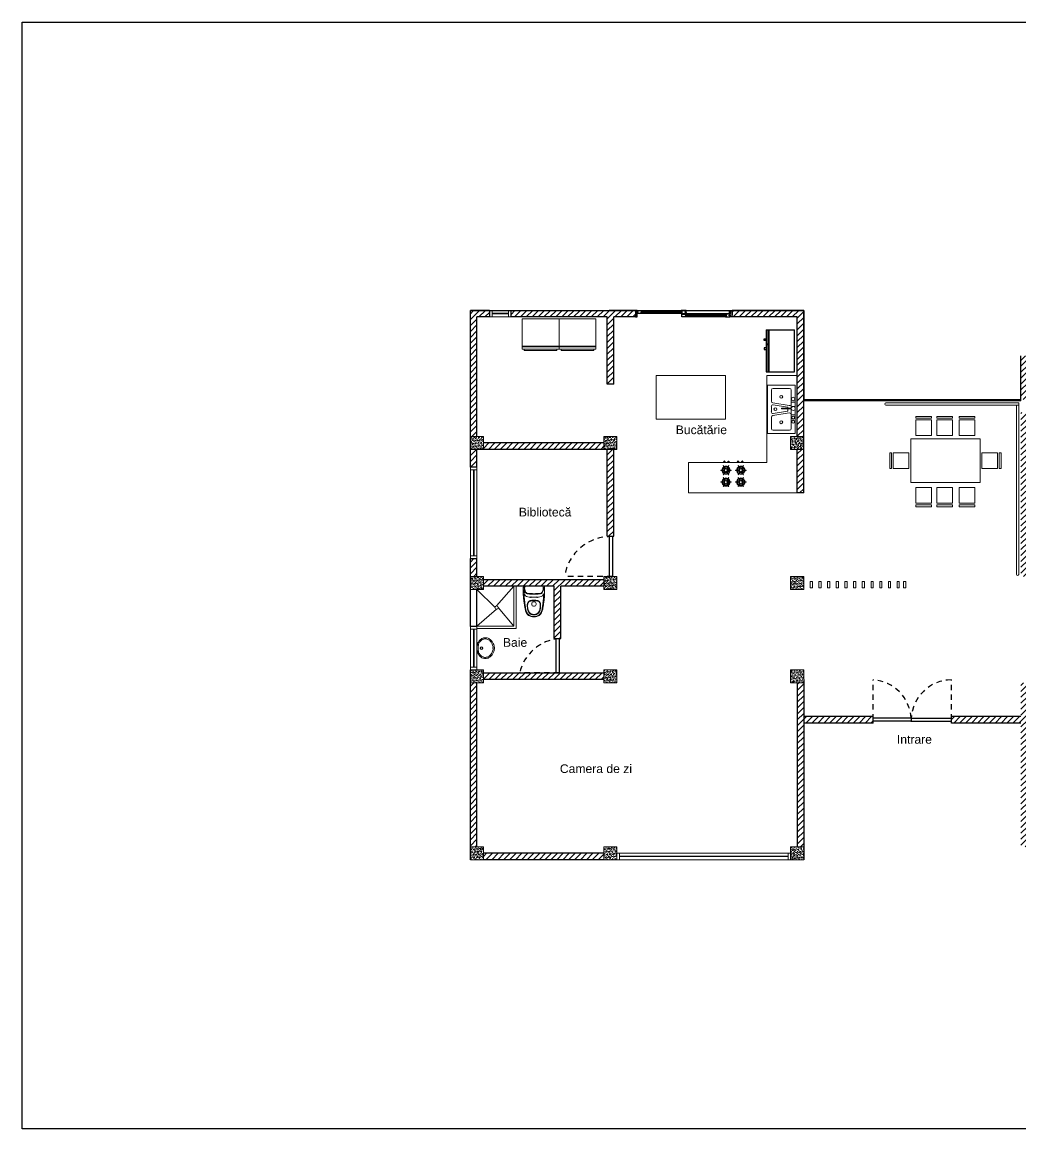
# Model space of a CAD drawing. Header units: metres. Extents: x 12.9 to 55.3, y 2.1 to 27.6.
# Drawn here: x 12.88 to 35.87, y 2.11 to 27.6 of the extents above; entities that cross this region are included whole.
import ezdxf

# ---------------------------------------------------------------- set-up
doc = ezdxf.new("R2010")
doc.units = ezdxf.units.M
doc.header["$MEASUREMENT"] = 0
doc.linetypes.add('HIDDEN2', pattern=[0.1875, 0.125, -0.0625])
for name, color, linetype, lineweight in [('A-PUERTAS-VENT', 184, 'Continuous', 13), ('ACCESORI', 252, 'Continuous', 9), ('baranda', 250, 'Continuous', 9), ('columna', 12, 'Continuous', 20), ('escalera', 251, 'Continuous', 9), ('MESON', 251, 'Continuous', 13), ('MUEBLE', 252, 'Continuous', 15), ('muebles', 252, 'Continuous', 5), ('muro', 250, 'Continuous', 30), ('PUERTAS Y VENTANAS', 16, 'Continuous', 13), ('ROTURA', 9, 'Continuous', 15), ('SANITARIOS', 160, 'Continuous', 13)]:
    doc.layers.add(name, color=color, linetype=linetype, lineweight=lineweight)
doc.styles.get("Standard").update_dxf_attribs({"font": 'arial.ttf'})

# ---------------------------------------------------------------- blocks, each defined once
blk = doc.blocks.new('columna')
at = {"layer": 'columna', "true_color": 0x939598}
h = blk.add_hatch(dxfattribs=at)
h.set_pattern_fill('AR-SAND', color=252, scale=0.001)
h.set_pattern_definition([(37.5, (-1113459.330694, -691172.429485), (-0.001600031296, 0.0489413237329), [0, -0.038608, 0, -0.04318, 0, -0.041275]), (7.5, (-1113459.330694, -691172.429485), (0.0449523283138, 0.0716825100568), [0, -0.020828, 0, -0.034798, 0, -0.013335]), (327.5, (-1113459.361936, -691172.429485), (0.0790992370241, 0.0001437184679), [0, -0.0127, 0, -0.04572, 0, -0.05969]), (317.5, (-1113459.361936, -691172.429485), (0.0763556452472, 0.0222929323257), [0, -0.00635, 0, -0.029972, 0, -0.03429])])
h.paths.add_polyline_path([(0, 0), (0, 0.3), (-0.3, 0.3), (-0.3, 0)])
at = {"layer": 'columna'}
blk.add_lwpolyline([(-0.3, 0.3), (0, 0.3), (0, 0), (-0.3, 0), (-0.3, 0.3)], dxfattribs=at)
blk = doc.blocks.new('*U11')
at = {"layer": 'PUERTAS Y VENTANAS', "color": 174}
for p, q in [((1.157, 0.15), (0.657, 0.15)), ((0.657, 0.15), (0.657, 0)), ((0.657, 0), (1.157, 0)), ((0.717, 0.15), (0.717, 0)), ((0.717, 0.075), (1.097, 0.075)), ((0.717, 0.065), (1.097, 0.065)), ((1.097, 0), (1.097, 0.15)), ((1.157, 0), (1.157, 0.15))]:
    blk.add_line(p, q, dxfattribs=at)
blk = doc.blocks.new('*U15')
at = {"layer": 'PUERTAS Y VENTANAS', "color": 174}
for p, q in [((4.657, 0.15), (0.657, 0.15)), ((0.657, 0.15), (0.657, 0)), ((0.657, 0), (4.657, 0)), ((0.717, 0.15), (0.717, 0)), ((0.717, 0.075), (4.597, 0.075)), ((0.717, 0.065), (4.597, 0.065)), ((4.597, 0), (4.597, 0.15)), ((4.657, 0), (4.657, 0.15))]:
    blk.add_line(p, q, dxfattribs=at)
blk = doc.blocks.new('*U8')
at = {"layer": 'PUERTAS Y VENTANAS', "color": 174}
for p, q in [((3.757, 0.15), (1.657, 0.15)), ((1.657, 0.15), (1.657, 0)), ((1.657, 0), (3.757, 0)), ((1.717, 0.15), (1.717, 0)), ((1.717, 0.075), (3.697, 0.075)), ((1.717, 0.065), (3.697, 0.065)), ((3.697, 0), (3.697, 0.15)), ((3.757, 0), (3.757, 0.15))]:
    blk.add_line(p, q, dxfattribs=at)
blk = doc.blocks.new('*U7')
at = {"layer": 'PUERTAS Y VENTANAS', "color": 174}
for p, q in [((2.657, 0.15), (1.657, 0.15)), ((1.657, 0.15), (1.657, 0)), ((1.657, 0), (2.657, 0)), ((1.717, 0.15), (1.717, 0)), ((1.717, 0.075), (2.597, 0.075)), ((1.717, 0.065), (2.597, 0.065)), ((2.597, 0), (2.597, 0.15)), ((2.657, 0), (2.657, 0.15))]:
    blk.add_line(p, q, dxfattribs=at)
blk = doc.blocks.new('Fenton Casing')
blk.add_lwpolyline([(1, 0), (33, 0), (34, 1), (34, 18), (30, 18), (30, 37), (34, 37), (34, 90), (24, 90), (24, 96), (34, 96), (34, 118), (33, 120), (1, 120), (0, 118), (0, 96), (10, 96), (10, 90), (0, 90), (0, 37), (4, 37), (4, 18), (0, 18), (0, 1)], close=True)
blk = doc.blocks.new('Fenton Door Jamb03')
blk.add_lwpolyline([(84, 1), (86, 9), (86, 10), (86, 11), (68, 11), (68, 52), (67, 54), (1, 54), (0, 52), (0, 47), (6, 47), (6, 44), (0, 44), (0, 30), (10, 30), (10, 24), (0, 24), (0, 10), (6, 10), (6, 7), (0, 7), (0, 1), (1, 0), (82, 0)], close=True)
blk = doc.blocks.new('Fenton Bead')
at = {"color": 7}
blk.add_lwpolyline([(2, 12, -0.341999), (0, 11), (0, 11), (0, 1), (1, 0), (18, 0), (18, 0), (15, 13, 0.339454), (13, 14), (4, 14, 0.341999)], format="xyb", close=True, dxfattribs=at)
blk = doc.blocks.new('Fenton Door Jamb02')
blk.add_lwpolyline([(0, 1), (1, 0), (82, 0), (84, 1), (86, 9), (86, 10), (86, 11), (68, 11), (68, 52), (67, 54), (1, 54), (0, 52), (0, 1)], close=True)
blk = doc.blocks.new('Fenton Door Jamb01')
blk.add_lwpolyline([(3, 21), (3, 19), (0, 19), (0, 10), (6, 10), (6, 7), (0, 7), (0, 1), (1, 0), (82, 0), (84, 1), (86, 9), (86, 10), (86, 11), (68, 11), (68, 52), (67, 54), (1, 54), (0, 52), (0, 47), (6, 47), (6, 44), (0, 44), (0, 35), (3, 35), (3, 33), (12, 33), (12, 21)], close=True)
blk = doc.blocks.new('Fenton Seal')
for p, q in [((0, 6), (-3, 6)), ((-3, 6), (-3, 0)), ((-3, 0), (0, 0)), ((8, 29), (0, 29)), ((0, 29), (0, 6)), ((0, 0), (0, -32)), ((15, -32), (11, 26)), ((0, -32), (15, -32))]:
    blk.add_line(p, q)
blk.add_arc((8, 26), 3, 4.2891, 90.0015)
blk = doc.blocks.new('puerta corrediza')
at = {"color": 161}
for p, q in [((0.067, -0.876), (0.067, -0.125)), ((0.084, -0.111), (0.109, -0.116)), ((0.109, -0.111), (0.084, -0.116)), ((0.086, -0.116), (0.107, -0.122)), ((0.107, -0.116), (0.086, -0.122)), ((0.123, -0.125), (0.123, -0.875)), ((-0.001, -1.725), (-0.001, -0.973)), ((0.016, -0.96), (0.041, -0.965)), ((0.041, -0.96), (0.016, -0.965)), ((0.018, -0.965), (0.039, -0.971)), ((0.039, -0.965), (0.018, -0.971)), ((0.055, -0.974), (0.055, -1.724)), ((0.06, -1.799), (0.06, -0.975))]:
    blk.add_line(p, q, dxfattribs=at)
at = {"color": 9}
for p, q in [((0.084, -0.89), (0.109, -0.885)), ((0.109, -0.89), (0.084, -0.885)), ((0.086, -0.885), (0.107, -0.878)), ((0.107, -0.885), (0.086, -0.878)), ((0.016, -1.738), (0.041, -1.733)), ((0.041, -1.738), (0.016, -1.733)), ((0.018, -1.733), (0.039, -1.727)), ((0.039, -1.733), (0.018, -1.727))]:
    blk.add_line(p, q, dxfattribs=at)
for points in [[(0.082, -0.129), (0.082, -0.117), (0.081, -0.117), (0.081, -0.129)], [(0.112, -0.129), (0.112, -0.117), (0.111, -0.117), (0.111, -0.129)], [(0.014, -0.978), (0.014, -0.965), (0.013, -0.965), (0.013, -0.978)], [(0.082, -0.872), (0.082, -0.884), (0.081, -0.884), (0.081, -0.872)], [(0.084, -0.89), (0.084, -0.885), (0.109, -0.885), (0.109, -0.89)], [(0.086, -0.885), (0.086, -0.878), (0.107, -0.878), (0.107, -0.885)], [(0.112, -0.872), (0.112, -0.884), (0.111, -0.884), (0.111, -0.872)], [(0.014, -1.72), (0.014, -1.733), (0.013, -1.733), (0.013, -1.72)], [(0.016, -1.738), (0.016, -1.733), (0.041, -1.733), (0.041, -1.738)], [(0.018, -1.727), (0.018, -1.722), (0.039, -1.722), (0.039, -1.727)], [(0.018, -1.733), (0.018, -1.727), (0.039, -1.727), (0.039, -1.733)], [(0.044, -1.72), (0.044, -1.733), (0.043, -1.733), (0.043, -1.72)]]:
    blk.add_lwpolyline(points, close=True)
at = {"color": 161}
for points in [[(0.086, -0.116), (0.086, -0.885), (0.082, -0.885), (0.082, -0.116)], [(0.084, -0.111), (0.084, -0.116), (0.109, -0.116), (0.109, -0.111)], [(0.086, -0.116), (0.086, -0.122), (0.107, -0.122), (0.107, -0.116)], [(0.086, -0.122), (0.086, -0.127), (0.107, -0.127), (0.107, -0.122)], [(0.107, -0.116), (0.107, -0.885), (0.111, -0.885), (0.111, -0.116)], [(0.018, -0.965), (0.018, -1.733), (0.014, -1.733), (0.014, -0.965)], [(0.016, -0.96), (0.016, -0.965), (0.041, -0.965), (0.041, -0.96)], [(0.018, -0.965), (0.018, -0.971), (0.039, -0.971), (0.039, -0.965)], [(0.018, -0.971), (0.018, -0.976), (0.039, -0.976), (0.039, -0.971)], [(0.039, -0.965), (0.039, -1.733), (0.043, -1.733), (0.043, -0.965)], [(0.044, -0.978), (0.044, -0.965), (0.043, -0.965), (0.043, -0.978)], [(0.086, -0.878), (0.086, -0.873), (0.107, -0.873), (0.107, -0.878)]]:
    blk.add_lwpolyline(points, close=True, dxfattribs=at)
at = {"color": 253, "yscale": 0.001027380845810209, "zscale": 0.001027380845810209}
for name, p, xscale, rotation in [('Fenton Casing', (0, 0), 0.001027380845810209, 270), ('Fenton Bead', (0.081, -0.111), -0.001027380845810209, 90), ('Fenton Door Jamb03', (0.123, -0.041), -0.001027380845810209, 90), ('Fenton Bead', (0.013, -0.96), -0.001027380845810209, 90), ('Fenton Door Jamb02', (0.055, -0.89), -0.001027380845810209, 90), ('Fenton Seal', (0.092, -0.96), 0.001027380845810209, 270), ('Fenton Bead', (0.081, -0.89), 0.001027380845810209, 89.99999999999999), ('Fenton Door Jamb03', (0.123, -0.96), 0.001027380845810209, 89.99999999999999), ('Fenton Door Jamb01', (0.055, -1.808), 0.001027380845810209, 89.99999999999999), ('Fenton Casing', (0, -1.849), -0.001027380845810209, 270), ('Fenton Seal', (0.092, -1.814), -0.001027380845810209, 270)]:
    blk.add_blockref(name, p, dxfattribs=dict(at, xscale=xscale, rotation=rotation))
at = {"xscale": 0.001027380845810209, "yscale": 0.001027380845810209, "zscale": 0.001027380845810209, "rotation": 89.99999999999999}
blk.add_blockref('Fenton Bead', (0.013, -1.738), dxfattribs=at)
blk = doc.blocks.new('ME-12')
at = {"color": 251, "lineweight": 5}
for p, q in [((0.972, 0.479), (1.422, 0.479)), ((0.972, 0.029), (0.972, 0.479)), ((1.422, 0.479), (1.422, 0.029)), ((1.422, 0.029), (0.972, 0.029)), ((-0.928, -0.921), (-0.928, -0.471)), ((-0.928, -0.471), (-0.478, -0.471)), ((-0.478, -0.471), (-0.478, -0.921)), ((-0.278, -0.921), (-0.278, -0.471)), ((-0.278, -0.471), (0.172, -0.471)), ((0.172, -0.471), (0.172, -0.921)), ((0.322, -0.921), (0.322, -0.471)), ((0.322, -0.471), (0.772, -0.471)), ((0.772, -0.471), (0.772, -0.921)), ((-0.478, -0.921), (-0.928, -0.921)), ((0.172, -0.921), (-0.278, -0.921)), ((0.772, -0.921), (0.322, -0.921))]:
    blk.add_line(p, q, dxfattribs=at)
at = {"color": 24, "lineweight": 5}
for p, q in [((1.472, 0.479), (1.522, 0.479)), ((1.472, 0.029), (1.472, 0.479)), ((1.522, 0.479), (1.522, 0.029)), ((1.522, 0.029), (1.472, 0.029)), ((-0.928, -1.021), (-0.928, -0.971)), ((-0.928, -0.971), (-0.478, -0.971)), ((-0.478, -1.021), (-0.928, -1.021)), ((-0.478, -0.971), (-0.478, -1.021)), ((-0.278, -1.021), (-0.278, -0.971)), ((-0.278, -0.971), (0.172, -0.971)), ((0.172, -1.021), (-0.278, -1.021)), ((0.172, -0.971), (0.172, -1.021)), ((0.322, -1.021), (0.322, -0.971)), ((0.322, -0.971), (0.772, -0.971)), ((0.772, -1.021), (0.322, -1.021)), ((0.772, -0.971), (0.772, -1.021))]:
    blk.add_line(p, q, dxfattribs=at)
at = {"layer": 'MUEBLE', "color": 24, "lineweight": 5}
for p, q in [((-0.478, 1.579), (-0.928, 1.579)), ((-0.928, 1.579), (-0.928, 1.529)), ((-0.928, 1.529), (-0.478, 1.529)), ((-0.478, 1.529), (-0.478, 1.579)), ((-0.278, 1.579), (-0.278, 1.529)), ((0.172, 1.579), (-0.278, 1.579)), ((-0.278, 1.529), (0.172, 1.529)), ((0.172, 1.529), (0.172, 1.579)), ((0.772, 1.579), (0.322, 1.579)), ((0.322, 1.579), (0.322, 1.529)), ((0.322, 1.529), (0.772, 1.529)), ((0.772, 1.529), (0.772, 1.579)), ((-1.678, 0.479), (-1.678, 0.029)), ((-1.628, 0.479), (-1.678, 0.479)), ((-1.628, 0.029), (-1.628, 0.479)), ((-1.678, 0.029), (-1.628, 0.029))]:
    blk.add_line(p, q, dxfattribs=at)
at = {"layer": 'MUEBLE', "color": 251, "lineweight": 5}
for p, q in [((-0.478, 1.479), (-0.928, 1.479)), ((-0.928, 1.479), (-0.928, 1.029)), ((-0.478, 1.029), (-0.478, 1.479)), ((-0.278, 1.479), (-0.278, 1.029)), ((0.172, 1.479), (-0.278, 1.479)), ((0.172, 1.029), (0.172, 1.479)), ((0.772, 1.479), (0.322, 1.479)), ((0.322, 1.479), (0.322, 1.029)), ((0.772, 1.029), (0.772, 1.479)), ((-0.928, 1.029), (-0.478, 1.029)), ((-0.278, 1.029), (0.172, 1.029)), ((0.322, 1.029), (0.772, 1.029)), ((-1.578, 0.479), (-1.578, 0.029)), ((-1.128, 0.479), (-1.578, 0.479)), ((-1.128, 0.029), (-1.128, 0.479)), ((-1.578, 0.029), (-1.128, 0.029))]:
    blk.add_line(p, q, dxfattribs=at)
at = {"layer": 'MUEBLE', "color": 131, "true_color": 0xb8ffff}
for p, q in [((0.922, 0.879), (-1.078, 0.879)), ((-1.078, 0.879), (-1.078, -0.371)), ((0.922, -0.371), (0.922, 0.879)), ((-1.078, -0.371), (0.922, -0.371))]:
    blk.add_line(p, q, dxfattribs=at)
blk = doc.blocks.new('C12')
for p, q in [((-0.7013, -0.8734), (-0.7013, -0.0048)), ((0.5813, -0.0048), (-0.7013, -0.0048)), ((0.5813, -0.8734), (0.5813, -0.0048)), ((-0.7013, -0.7942), (0.5813, -0.7942)), ((-0.7013, -0.8208), (0.5813, -0.8208)), ((-0.2794, -0.8734), (-0.2794, -0.8208)), ((-0.2549, -0.8734), (-0.2549, -0.8208)), ((-0.7013, -0.8734), (0.5813, -0.8734)), ((-0.4266, -0.9363), (-0.4266, -0.8713)), ((-0.3802, -0.8713), (-0.3802, -0.9363)), ((-0.1512, -0.8713), (-0.1512, -0.9363)), ((-0.1048, -0.9363), (-0.1048, -0.8713)), ((-0.3802, -0.9363), (-0.4266, -0.9363)), ((-0.1512, -0.9363), (-0.1048, -0.9363))]:
    blk.add_line(p, q)
blk = doc.blocks.new('62438789')
at = {"xscale": 10, "zscale": 10}
blk.add_blockref('C12', (0.933, -0.007), dxfattribs=at)
blk = doc.blocks.new('5P-MINBELL')
at = {"layer": 'SANITARIOS'}
for radius in [0.0325, 0.0225]:
    blk.add_circle((0, -0.215), radius, dxfattribs=at)
for centre, radius, start, end in [((-0.074, -0.298), 0.164, 153.3415, 167.8113), ((-0.066, -0.304), 0.173, 126.1554, 152.9316), ((-0.071, -0.299), 0.141, 152.5214, 167.5433), ((-0.064, -0.304), 0.149, 124.3917, 152.0667), ((-0.02, -0.356), 0.243, 109.7709, 127.5913), ((-0.022, -0.355), 0.216, 108.3184, 125.9865), ((-0.015, -0.37), 0.257, 97.9868, 109.8217), ((-0.016, -0.371), 0.233, 96.9291, 108.3722), ((0.004, -0.403), 0.294, 94.1587, 100.8389), ((0.005, -0.411), 0.276, 94.0281, 100.2068), ((0, -0.705), 0.595, 88.3596, 91.6404), ((0, -0.889), 0.753, 88.8753, 91.1247), ((-0.005, -0.411), 0.276, 79.7932, 85.9719), ((-0.004, -0.403), 0.294, 79.1611, 85.8413), ((0.016, -0.371), 0.233, 71.6278, 83.0709), ((0.015, -0.37), 0.257, 70.1783, 82.0132), ((0.022, -0.355), 0.216, 54.0135, 71.6816), ((0.02, -0.356), 0.243, 52.4087, 70.2291), ((0.064, -0.304), 0.149, 27.9333, 55.6083), ((0.066, -0.304), 0.173, 27.0684, 53.8446), ((0.071, -0.299), 0.141, 12.4567, 27.4786), ((0.074, -0.298), 0.164, 12.1887, 26.6585), ((-0.052, -0.305), 0.187, 167.2546, 192.7454), ((-0.056, -0.299), 0.184, 194.7923, 207.6591), ((-0.034, -0.286), 0.21, 207.921, 229.8096), ((-0.059, -0.304), 0.154, 166.5302, 194.237), ((-0.055, -0.299), 0.159, 195.3886, 208.6248), ((-0.035, -0.285), 0.183, 209.6761, 231.9689), ((0.024, -0.214), 0.302, 230.2923, 244.6657), ((-0.005, -0.258), 0.223, 230.0297, 247.0803), ((0.056, -0.086), 0.433, 248.0352, 255.2795), ((0.139, 0.137), 0.644, 248.9638, 253.2006), ((0, -0.305), 0.207, 255, 265), ((0.013, -0.203), 0.283, 257.7277, 264.0888), ((0, -0.305), 0.18, 265, 275), ((-0.013, -0.203), 0.283, 275.9112, 282.2723), ((0, -0.305), 0.207, 275, 285), ((-0.139, 0.137), 0.644, 286.7994, 291.0362), ((-0.056, -0.086), 0.433, 284.7205, 291.9648), ((0.005, -0.258), 0.223, 292.9197, 309.9703), ((-0.024, -0.214), 0.302, 295.3343, 309.7077), ((0.035, -0.285), 0.183, 308.0311, 330.3239), ((0.034, -0.286), 0.21, 310.1904, 332.079), ((0.055, -0.299), 0.159, 331.3752, 344.6114), ((0.059, -0.304), 0.154, 345.763, 13.4698), ((0.056, -0.299), 0.184, 332.3409, 345.2077), ((0.052, -0.305), 0.187, 347.2546, 12.7454), ((0, -0.305), 0.207, 265, 275)]:
    blk.add_arc(centre, radius, start, end, dxfattribs=at)
blk.add_ellipse((0, -0.48), major_axis=(0.011, 0), ratio=0.272727, dxfattribs=at)
blk = doc.blocks.new('ONEPIECE-PLAN')
for p, q in [((-0.037, 0.24), (-0.167, 0.24)), ((-0.108, 0.211), (-0.167, 0.211)), ((-0.017, 0.22), (-0.017, -0.006)), ((-0.037, -0.252), (-0.167, -0.252)), ((-0.017, -0.006), (-0.017, -0.232))]:
    blk.add_line(p, q)
for points in [[(-0.476, 0.004, 0.007027), (-0.476, -0.006, 0.007027), (-0.476, -0.016, 0.007027)], [(-0.374, -0.018, 0.008513), (-0.374, -0.006, 0.008513), (-0.374, 0.006)], [(-0.086, 0.215, 0.08544), (-0.155, 0.194, 0.239157), (-0.194, 0.127, 0.016156), (-0.198, -0.006)], [(-0.085, 0.205, 0.085204), (-0.15, 0.185, 0.237532), (-0.184, 0.127, 0.016156), (-0.188, -0.006, 0.016156)], [(-0.017, 0.189, 0.302605), (-0.039, 0.217, 0.077585), (-0.086, 0.215, 0.004437)], [(-0.086, -0.227, -0.08544), (-0.155, -0.206, -0.239157), (-0.194, -0.139, -0.016156), (-0.198, -0.006)], [(-0.085, -0.217, -0.085204), (-0.15, -0.197, -0.237532), (-0.184, -0.139, -0.016156), (-0.188, -0.006, -0.016156)], [(-0.017, -0.201, -0.302605), (-0.039, -0.229, -0.077585), (-0.086, -0.227, -0.004437)]]:
    blk.add_lwpolyline(points, format="xyb")
for centre in [(-0.271, 0.064), (-0.271, -0.077)]:
    blk.add_circle(centre, 0.008)
for centre, radius, start, end in [((-0.474, -0.002), 0.251, 165.8828, 180.8544), ((-0.528, 0.001), 0.198, 150.4009, 163.0508), ((-0.475, -0.006), 0.237, 165, 180), ((-0.479, -0.017), 0.236, 152.2154, 162.2389), ((-0.559, 0.021), 0.161, 135.679, 151.0695), ((-0.557, 0.02), 0.149, 135.1422, 150.8443), ((-0.503, -0.001), 0.174, 170, 181.78), ((-0.569, 0.014), 0.106, 172.0002, 172.1217), ((-0.52, -0.035), 0.229, 111.5216, 132.5463), ((-0.567, 0.011), 0.109, 142.542, 170.5935), ((-0.503, -0.001), 0.162, 170, 181.78), ((-0.561, 0.024), 0.145, 119.1413, 135.1607), ((-0.551, 0.01), 0.113, 154.231, 171.1833), ((-0.557, 0.014), 0.116, 121.2788, 146.8803), ((-0.524, -0.016), 0.149, 131.1281, 150.0619), ((-0.537, -0.001), 0.178, 103.2258, 121.8939), ((-0.576, 0.049), 0.066, 118.2701, 133.632), ((-0.523, -0.032), 0.173, 111.9255, 122.8451), ((-0.541, 0.008), 0.119, 109.4747, 123.9979), ((-0.496, -0.097), 0.296, 103.75, 111.3743), ((-0.496, -0.092), 0.238, 94.82, 112.6953), ((-0.492, -0.114), 0.251, 100.7823, 110.7657), ((-0.441, -0.307), 0.499, 101.7572, 105.8923), ((-0.046, -1.953), 2.206, 102.6781, 103.6539), ((-0.85, 2.015), 1.86, 279.5063, 281.0999), ((-0.467, -0.252), 0.391, 93.0039, 100.5079), ((0.161, -3.345), 3.61, 100.4511, 101.0365), ((-0.466, -0.206), 0.355, 85.3253, 97.9974), ((-0.68, 1.492), 1.3, 278.2257, 279.8978), ((-0.069, -2.643), 2.865, 96.6243, 98.5025), ((-0.476, -0.29), 0.429, 83.8052, 91.5943), ((-0.436, 0.003), 0.04, 91.8039, 178.3897), ((-0.185, -1.502), 1.735, 97.6305, 98.992), ((-0.443, 0.04), 0.108, 62.7519, 87.1828), ((-0.425, -0.343), 0.386, 87.8863, 91.8039), ((-0.442, 0.041), 0.0958, 46.996, 82.4542), ((3.228, -24.576), 25.06, 98.2507, 98.3605), ((-0.412, 0.005), 0.038, 1.951, 87.8863), ((-1.092, 7.42), 7.251, 275.482, 276.4873), ((-0.429, 0.06), 0.0836, 15.6519, 64.843), ((-0.416, 0.069), 0.0581, 5.8916, 47.2235), ((-0.251, -0.397), 0.632, 98.0711, 100.6653), ((-0.433, 0.051), 0.0779, 1.418, 17.4974), ((-1.456, -0.028), 1.104, 1.12, 4.1866), ((-0.758, -0.008), 0.42, 0.3209, 12.5545), ((-1.175, 7.544), 7.363, 276.5144, 277.0493), ((-0.153, -1.94), 2.159, 90.8882, 93.1739), ((-0.153, -1.94), 2.18, 90.3681, 93.1091), ((-0.166, 0.213), 0.00279, 104.8512, 244.6989), ((-0.114, 0.017), 0.206, 88.3543, 104.8512), ((-0.109, 0.175), 0.0481, 69.9265, 88.2641), ((-0.094, 0.216), 0.0046, 344.9137, 69.9265), ((-0.057, 0.063), 0.145, 81.1997, 101.0729), ((-0.037, 0.22), 0.02, 0, 90), ((-0.038, 0.185), 0.021, 0, 81.1997), ((-0.474, -0.01), 0.251, 179.1456, 194.1172), ((-0.528, -0.013), 0.198, 196.9492, 209.5991), ((-0.475, -0.006), 0.237, 180, 195), ((-0.479, 0.005), 0.236, 197.7611, 207.7846), ((-0.559, -0.033), 0.161, 208.9305, 224.321), ((-0.557, -0.033), 0.149, 209.1557, 224.8578), ((-0.503, -0.011), 0.174, 178.22, 190), ((-0.569, -0.026), 0.106, 187.8783, 187.9998), ((-0.567, -0.023), 0.109, 189.4065, 217.458), ((-0.52, 0.023), 0.229, 227.4537, 248.4784), ((-0.503, -0.011), 0.162, 178.22, 190), ((-0.551, -0.022), 0.113, 188.8167, 205.769), ((-0.561, -0.036), 0.145, 224.8393, 240.8587), ((-0.557, -0.026), 0.116, 213.1197, 238.7212), ((-0.524, 0.004), 0.149, 209.9381, 228.8719), ((-0.537, -0.011), 0.178, 238.1061, 256.7742), ((-0.576, -0.061), 0.066, 226.368, 241.7299), ((-0.523, 0.02), 0.173, 237.1549, 248.0745), ((-0.541, -0.02), 0.119, 236.0021, 250.5253), ((-0.496, 0.085), 0.296, 248.6257, 256.25), ((-0.496, 0.08), 0.238, 247.3047, 265.18), ((-0.492, 0.102), 0.251, 249.2343, 259.2177), ((-0.441, 0.295), 0.499, 254.1077, 258.2428), ((-0.046, 1.941), 2.206, 256.3461, 257.3219), ((-0.85, -2.027), 1.86, 78.9001, 80.4937), ((-0.467, 0.24), 0.391, 259.4921, 266.9961), ((0.161, 3.333), 3.61, 258.9635, 259.5489), ((-0.466, 0.194), 0.355, 262.0026, 274.6747), ((-0.68, -1.504), 1.3, 80.1022, 81.7743), ((-0.069, 2.631), 2.865, 261.4975, 263.3757), ((-0.476, 0.278), 0.429, 268.4057, 276.1948), ((-0.436, -0.015), 0.04, 181.6103, 268.1961), ((-0.185, 1.49), 1.735, 261.008, 262.3695), ((-0.425, 0.33), 0.386, 268.1961, 272.1137), ((-0.443, -0.052), 0.108, 272.8172, 297.2481), ((-0.442, -0.053), 0.0958, 277.5458, 313.004), ((3.228, 24.564), 25.06, 261.6395, 261.7493), ((-0.412, -0.017), 0.038, 272.1137, 358.049), ((-1.092, -7.432), 7.251, 83.5127, 84.518), ((-0.429, -0.072), 0.0836, 295.157, 344.3481), ((-0.416, -0.081), 0.0581, 312.7765, 354.1084), ((-0.251, 0.385), 0.632, 259.3347, 261.9289), ((-0.433, -0.063), 0.0779, 342.5026, 358.582), ((-1.456, 0.016), 1.104, 355.8134, 358.88), ((-0.758, -0.004), 0.42, 347.4455, 359.6791), ((-1.175, -7.556), 7.363, 82.9507, 83.4856), ((-0.153, 1.928), 2.159, 266.8261, 269.1118), ((-0.153, 1.928), 2.18, 266.8909, 269.6319), ((-0.057, -0.075), 0.145, 258.9194, 278.7927), ((-0.037, -0.232), 0.02, 270, 0), ((-0.038, -0.198), 0.021, 278.7927, 359.9923)]:
    blk.add_arc(centre, radius, start, end)
at = {"layer": 'ROTURA'}
for points in [[(-0.267, 0.057, 0.007449), (-0.268, -0.006, 0.016156)], [(-0.264, 0.132, 0.007095), (-0.267, 0.071, 0.016156)], [(-0.267, -0.07, -0.007449), (-0.268, -0.006, -0.016156)], [(-0.264, -0.144, -0.007095), (-0.267, -0.083, -0.016156)]]:
    blk.add_lwpolyline(points, format="xyb", dxfattribs=at)
for centre, start, end in [((-0.164, 0.121), 102.8439, 174.0875), ((-0.164, -0.133), 185.9125, 257.1561)]:
    blk.add_arc(centre, 0.1, start, end, dxfattribs=at)

msp = doc.modelspace()

# ---------------------------------------------------------------- hatches: boundary and pattern name
at = {"layer": 'ACCESORI', "true_color": 0x939598}
h = msp.add_hatch(dxfattribs=at)
h.set_pattern_fill('ANSI31', color=252, scale=0.77, angle=180)
h.paths.add_polyline_path([(23.348, 17.759), (23.198, 17.759), (23.198, 17.349), (23.348, 17.349)])
h.paths.add_polyline_path([(26.272, 17.909), (23.498, 17.909), (23.498, 17.759), (26.272, 17.759)])
h.paths.add_polyline_path([(26.498, 17.759), (26.348, 17.759), (26.348, 15.759), (26.498, 15.759)])
h.paths.add_polyline_path([(26.271, 14.759), (23.498, 14.759), (23.498, 14.609), (24.198, 14.609), (24.248, 14.609), (25.129, 14.609), (25.129, 13.409), (25.279, 13.409), (25.279, 14.609), (26.271, 14.609)])
h.paths.add_polyline_path([(23.348, 15.249), (23.198, 15.249), (23.198, 14.836), (23.348, 14.836)])
h.paths.add_polyline_path([(23.348, 20.809), (23.636, 20.809), (23.636, 20.958), (23.198, 20.958), (23.198, 18.059), (23.348, 18.059)])
h.paths.add_polyline_path([(26.998, 20.958), (24.136, 20.958), (24.136, 20.809), (26.348, 20.809), (26.348, 19.259), (26.498, 19.259), (26.498, 20.809), (26.998, 20.809)])
h.paths.add_polyline_path([(30.872, 20.958), (29.222, 20.958), (29.222, 20.809), (30.722, 20.809), (30.722, 18.059), (30.872, 18.059)])
h.paths.add_polyline_path([(30.872, 17.759), (30.722, 17.759), (30.722, 16.759), (30.872, 16.759)])
h.paths.add_polyline_path([(36.022, 19.764), (36.522, 19.764), (36.522, 19.914), (36.022, 19.914), (35.872, 19.914), (35.872, 18.909), (36.022, 18.909)])
h.paths.add_polyline_path([(40.172, 19.914), (39.522, 19.914), (39.522, 19.764), (40.022, 19.764), (40.022, 18.909), (40.172, 18.909)])
h.paths.add_polyline_path([(40.172, 18.609), (40.022, 18.609), (40.022, 14.836), (40.172, 14.836), (40.172, 15.977), (40.399, 15.977), (40.399, 16.127), (40.172, 16.127)])
h.paths.add_polyline_path([(40.759, 18.909), (40.247, 18.909), (40.247, 18.759), (40.759, 18.759)])
h.paths.add_polyline_path([(44.022, 18.909), (43.511, 18.909), (43.511, 18.759), (44.022, 18.759)])
h.paths.add_polyline_path([(44.322, 18.609), (44.172, 18.609), (44.172, 16.127), (41.339, 16.127), (41.339, 15.977), (44.172, 15.977), (44.172, 14.836), (44.322, 14.836)])
h.paths.add_polyline_path([(44.322, 14.536), (44.172, 14.536), (44.172, 11.089), (44.322, 11.089)])
h.paths.add_polyline_path([(40.172, 13.159), (40.022, 13.159), (40.022, 12.684), (40.172, 12.684)])
h.paths.add_polyline_path([(40.172, 14.536), (40.022, 14.536), (40.022, 14.093), (40.172, 14.093)])
h.paths.add_polyline_path([(39.022, 15.509), (38.872, 15.509), (38.872, 14.759), (37.572, 14.759), (36.172, 14.759), (36.172, 14.609), (39.022, 14.609)])
h.paths.add_polyline_path([(39.022, 16.909), (37.172, 16.909), (36.022, 16.909), (36.022, 16.759), (37.022, 16.759), (37.022, 16.259), (37.022, 15.759), (37.172, 15.759), (37.172, 16.759), (38.872, 16.759), (38.872, 16.259), (38.872, 16.209), (39.022, 16.209)])
h.paths.add_polyline_path([(40.172, 12.384), (40.022, 12.384), (40.022, 11.089), (40.172, 11.089)])
h.paths.add_polyline_path([(40.172, 10.789), (40.022, 10.789), (40.022, 8.609), (40.172, 8.609)])
h.paths.add_polyline_path([(39.947, 8.459), (39.447, 8.459), (39.447, 8.309), (39.947, 8.309)])
h.paths.add_polyline_path([(36.022, 12.384), (35.872, 12.384), (35.872, 11.609), (34.273, 11.609), (34.273, 11.542), (34.272, 11.459), (35.872, 11.459), (35.872, 8.609), (36.022, 8.609)])
h.paths.add_polyline_path([(36.672, 8.459), (36.172, 8.459), (36.172, 8.309), (36.672, 8.309)])
h.paths.add_polyline_path([(39.022, 12.609), (36.172, 12.609), (36.172, 12.459), (38.872, 12.459), (38.872, 11.959), (39.022, 11.959)])
h.paths.add_polyline_path([(32.472, 11.609), (30.872, 11.609), (30.872, 11.459), (32.472, 11.459)])
h.paths.add_polyline_path([(30.872, 12.384), (30.722, 12.384), (30.722, 8.609), (30.872, 8.609)])
h.paths.add_polyline_path([(26.272, 8.459), (23.498, 8.459), (23.498, 8.309), (26.272, 8.309)])
h.paths.add_polyline_path([(23.348, 12.384), (23.198, 12.384), (23.198, 8.609), (23.348, 8.609)])
h.paths.add_polyline_path([(36.022, 18.609), (35.872, 18.609), (35.872, 14.836), (36.022, 14.836)])
h.paths.add_polyline_path([(35.899, 15.207), (36.048, 15.207), (36.048, 15.438), (35.899, 15.438)], flags=9)
h = msp.add_hatch(dxfattribs=at)
h.set_pattern_fill('ANSI31', color=252, scale=0.77, angle=180)
h.paths.add_polyline_path([(26.272, 12.609), (23.498, 12.609), (23.498, 12.459), (26.272, 12.459)])

# ---------------------------------------------------------------- linework, layer by layer
for p, q in [((23.2, 20.958), (30.873, 20.958)), ((26.395, 20.959), (30.872, 20.959)), ((30.872, 20.959), (30.872, 18.909)), ((35.872, 18.909), (35.872, 19.914)), ((30.872, 18.909), (35.872, 18.909)), ((33.347, 11.569), (33.347, 11.499))]:
    msp.add_line(p, q)
at = {"color": 250, "lineweight": 5}
for p, q in [((29.019, 17.382), (29.026, 17.386)), ((29.058, 17.313), (29.019, 17.382)), ((29.024, 17.468), (29.024, 17.459)), ((29.026, 17.386), (29.066, 17.318)), ((29.043, 17.473), (29.029, 17.473)), ((29.043, 17.493), (29.043, 17.471)), ((29.048, 17.495), (29.044, 17.495)), ((29.048, 17.47), (29.044, 17.47)), ((29.049, 17.471), (29.049, 17.493)), ((29.062, 17.473), (29.049, 17.473)), ((29.068, 17.459), (29.068, 17.468)), ((29.099, 17.317), (29.139, 17.386)), ((29.146, 17.382), (29.107, 17.312)), ((29.119, 17.468), (29.119, 17.459)), ((29.138, 17.473), (29.124, 17.473)), ((29.138, 17.493), (29.138, 17.471)), ((29.143, 17.495), (29.139, 17.495)), ((29.143, 17.47), (29.139, 17.47)), ((29.139, 17.386), (29.146, 17.382)), ((29.144, 17.471), (29.144, 17.493)), ((29.157, 17.473), (29.144, 17.473)), ((29.163, 17.459), (29.163, 17.468)), ((29.34, 17.468), (29.34, 17.459)), ((29.359, 17.473), (29.346, 17.473)), ((29.359, 17.493), (29.359, 17.471)), ((29.364, 17.495), (29.36, 17.495)), ((29.364, 17.47), (29.36, 17.47)), ((29.367, 17.386), (29.36, 17.382)), ((29.36, 17.382), (29.399, 17.312)), ((29.365, 17.471), (29.365, 17.493)), ((29.379, 17.473), (29.365, 17.473)), ((29.407, 17.317), (29.367, 17.386)), ((29.384, 17.459), (29.384, 17.468)), ((29.435, 17.468), (29.435, 17.459)), ((29.48, 17.386), (29.439, 17.318)), ((29.454, 17.473), (29.441, 17.473)), ((29.447, 17.313), (29.487, 17.382)), ((29.454, 17.493), (29.454, 17.471)), ((29.459, 17.495), (29.455, 17.495)), ((29.459, 17.47), (29.455, 17.47)), ((29.46, 17.471), (29.46, 17.493)), ((29.474, 17.473), (29.46, 17.473)), ((29.479, 17.459), (29.479, 17.468)), ((29.487, 17.382), (29.48, 17.386)), ((28.962, 17.284), (29.042, 17.285)), ((28.962, 17.276), (28.962, 17.284)), ((29.042, 17.276), (28.962, 17.276)), ((29.019, 17.178), (29.057, 17.247)), ((29.026, 17.174), (29.019, 17.178)), ((29.019, 17.11), (29.026, 17.114)), ((29.058, 17.041), (29.019, 17.11)), ((29.065, 17.243), (29.026, 17.174)), ((29.026, 17.114), (29.066, 17.046)), ((29.042, 17.285), (29.042, 17.276)), ((29.057, 17.247), (29.065, 17.243)), ((29.066, 17.318), (29.058, 17.313)), ((29.098, 17.242), (29.106, 17.247)), ((29.139, 17.174), (29.098, 17.242)), ((29.107, 17.312), (29.099, 17.317)), ((29.099, 17.045), (29.139, 17.114)), ((29.106, 17.247), (29.146, 17.178)), ((29.146, 17.11), (29.107, 17.04)), ((29.123, 17.284), (29.202, 17.284)), ((29.123, 17.274), (29.123, 17.284)), ((29.202, 17.276), (29.123, 17.274)), ((29.146, 17.178), (29.139, 17.174)), ((29.139, 17.114), (29.146, 17.11)), ((29.202, 17.284), (29.202, 17.276)), ((29.383, 17.284), (29.303, 17.284)), ((29.303, 17.284), (29.303, 17.276)), ((29.303, 17.276), (29.383, 17.274)), ((29.4, 17.247), (29.36, 17.178)), ((29.36, 17.178), (29.367, 17.174)), ((29.367, 17.114), (29.36, 17.11)), ((29.36, 17.11), (29.399, 17.04)), ((29.367, 17.174), (29.408, 17.242)), ((29.407, 17.045), (29.367, 17.114)), ((29.383, 17.274), (29.383, 17.284)), ((29.399, 17.312), (29.407, 17.317)), ((29.408, 17.242), (29.4, 17.247)), ((29.439, 17.318), (29.447, 17.313)), ((29.48, 17.114), (29.439, 17.046)), ((29.448, 17.247), (29.44, 17.243)), ((29.44, 17.243), (29.48, 17.174)), ((29.447, 17.041), (29.487, 17.11)), ((29.487, 17.178), (29.448, 17.247)), ((29.544, 17.284), (29.464, 17.285)), ((29.464, 17.285), (29.464, 17.276)), ((29.464, 17.276), (29.544, 17.276)), ((29.48, 17.174), (29.487, 17.178)), ((29.487, 17.11), (29.48, 17.114)), ((29.544, 17.276), (29.544, 17.284)), ((28.962, 17.012), (29.042, 17.013)), ((28.962, 17.004), (28.962, 17.012)), ((29.042, 17.004), (28.962, 17.004)), ((29.019, 16.906), (29.057, 16.976)), ((29.026, 16.902), (29.019, 16.906)), ((29.065, 16.971), (29.026, 16.902)), ((29.042, 17.013), (29.042, 17.004)), ((29.057, 16.976), (29.065, 16.971)), ((29.066, 17.046), (29.058, 17.041)), ((29.098, 16.97), (29.106, 16.975)), ((29.139, 16.902), (29.098, 16.97)), ((29.107, 17.04), (29.099, 17.045)), ((29.106, 16.975), (29.146, 16.906)), ((29.123, 17.003), (29.123, 17.012)), ((29.123, 17.012), (29.202, 17.012)), ((29.202, 17.004), (29.123, 17.003)), ((29.146, 16.906), (29.139, 16.902)), ((29.202, 17.012), (29.202, 17.004)), ((29.303, 17.012), (29.303, 17.004)), ((29.383, 17.012), (29.303, 17.012)), ((29.303, 17.004), (29.383, 17.003)), ((29.4, 16.975), (29.36, 16.906)), ((29.36, 16.906), (29.367, 16.902)), ((29.367, 16.902), (29.408, 16.97)), ((29.383, 17.003), (29.383, 17.012)), ((29.399, 17.04), (29.407, 17.045)), ((29.408, 16.97), (29.4, 16.975)), ((29.439, 17.046), (29.447, 17.041)), ((29.448, 16.976), (29.44, 16.971)), ((29.44, 16.971), (29.48, 16.902)), ((29.487, 16.906), (29.448, 16.976)), ((29.464, 17.013), (29.464, 17.004)), ((29.544, 17.012), (29.464, 17.013)), ((29.464, 17.004), (29.544, 17.004)), ((29.48, 16.902), (29.487, 16.906)), ((29.544, 17.004), (29.544, 17.012))]:
    msp.add_line(p, q, dxfattribs=at)
at = {"color": 34}
for p, q in [((26.39, 15.751), (26.39, 14.835)), ((26.469, 15.75), (26.469, 14.835)), ((25.165, 13.392), (25.165, 12.615)), ((25.244, 13.402), (25.244, 12.615)), ((33.345, 11.569), (32.472, 11.569)), ((33.345, 11.499), (32.472, 11.499)), ((33.339, 11.569), (34.273, 11.569)), ((33.341, 11.499), (34.273, 11.499))]:
    msp.add_line(p, q, dxfattribs=at)
at = {"linetype": 'HIDDEN2'}
for p, q in [((26.469, 14.835), (25.367, 14.835)), ((25.244, 12.615), (24.331, 12.615)), ((32.473, 11.542), (32.473, 12.455)), ((34.273, 11.542), (34.273, 12.455))]:
    msp.add_line(p, q, dxfattribs=at)
msp.add_lwpolyline([(12.877, 27.598), (55.253, 27.598), (55.253, 2.114), (12.877, 2.114)], close=True)
at = {"color": 250, "lineweight": 5}
for centre in [(29.082, 17.28), (29.424, 17.28), (29.082, 17.008), (29.424, 17.008)]:
    msp.add_circle(centre, 0.0332, dxfattribs=at)
for centre, radius, start, end in [((29.082, 17.28), 0.0935, 122.3114, 177.1831), ((29.082, 17.28), 0.081, 122.866, 176.6625), ((29.029, 17.468), 0.0055, 90, 180), ((29.046, 17.474), 0.0142, 103.1366, 182.6047), ((29.082, 17.28), 0.0935, 62.3726, 117.0721), ((29.044, 17.493), 0.0011, 90, 180), ((29.044, 17.471), 0.0011, 180, 270), ((29.082, 17.28), 0.081, 62.866, 116.6625), ((29.048, 17.493), 0.0011, 0, 90), ((29.048, 17.471), 0.0011, 270, 0), ((29.046, 17.474), 0.0142, 357.3953, 76.8634), ((29.082, 17.28), 0.0554, 63.9941, 114.7063), ((29.062, 17.468), 0.0055, 0, 90), ((29.124, 17.468), 0.0055, 90, 180), ((29.141, 17.474), 0.0142, 103.1366, 182.6047), ((29.082, 17.28), 0.081, 2.866, 56.6625), ((29.082, 17.28), 0.0935, 2.5423, 57.1306), ((29.139, 17.493), 0.0011, 90, 180), ((29.139, 17.471), 0.0011, 180, 270), ((29.143, 17.493), 0.0011, 0, 90), ((29.143, 17.471), 0.0011, 270, 0), ((29.141, 17.474), 0.0142, 357.3953, 76.8634), ((29.157, 17.468), 0.0055, 0, 90), ((29.424, 17.28), 0.0935, 122.8694, 177.4577), ((29.346, 17.468), 0.0055, 90, 180), ((29.423, 17.28), 0.081, 123.3375, 177.134), ((29.362, 17.474), 0.0142, 103.1366, 182.6047), ((29.36, 17.493), 0.0011, 90, 180), ((29.36, 17.471), 0.0011, 180, 270), ((29.364, 17.493), 0.0011, 0, 90), ((29.364, 17.471), 0.0011, 270, 0), ((29.362, 17.474), 0.0142, 357.3953, 76.8634), ((29.379, 17.468), 0.0055, 0, 90), ((29.424, 17.28), 0.0935, 62.9279, 117.6274), ((29.423, 17.28), 0.081, 63.3375, 117.134), ((29.424, 17.28), 0.0554, 65.2937, 116.0059), ((29.441, 17.468), 0.0055, 90, 180), ((29.457, 17.474), 0.0142, 103.1366, 182.6047), ((29.455, 17.493), 0.0011, 90, 180), ((29.455, 17.471), 0.0011, 180, 270), ((29.459, 17.493), 0.0011, 0, 90), ((29.459, 17.471), 0.0011, 270, 0), ((29.457, 17.474), 0.0142, 357.3953, 76.8634), ((29.423, 17.28), 0.081, 3.3375, 57.134), ((29.474, 17.468), 0.0055, 0, 90), ((29.424, 17.28), 0.0935, 2.8169, 57.6886), ((29.082, 17.28), 0.0935, 182.42, 237.3525), ((29.082, 17.008), 0.0935, 122.3114, 177.1831), ((29.082, 17.28), 0.081, 182.866, 236.6625), ((29.082, 17.008), 0.081, 122.866, 176.6625), ((29.082, 17.28), 0.0554, 124.2309, 174.903), ((29.082, 17.28), 0.0554, 184.4298, 234.8605), ((29.082, 17.28), 0.0935, 242.5897, 297.4109), ((29.082, 17.008), 0.0935, 62.3726, 117.0721), ((29.082, 17.28), 0.081, 242.866, 296.6625), ((29.082, 17.008), 0.081, 62.866, 116.6625), ((29.082, 17.28), 0.0554, 244.3917, 294.6213), ((29.082, 17.28), 0.0554, 304.1548, 354.4245), ((29.082, 17.28), 0.0554, 3.956, 54.467), ((29.082, 17.28), 0.081, 302.866, 356.6625), ((29.082, 17.008), 0.081, 2.866, 56.6625), ((29.082, 17.28), 0.0935, 302.6509, 357.3), ((29.082, 17.008), 0.0935, 2.5423, 57.1306), ((29.424, 17.28), 0.0935, 182.7, 237.3491), ((29.424, 17.008), 0.0935, 122.8694, 177.4577), ((29.423, 17.28), 0.081, 183.3375, 237.134), ((29.423, 17.008), 0.081, 123.3375, 177.134), ((29.424, 17.28), 0.0554, 125.533, 176.044), ((29.424, 17.28), 0.0554, 185.5755, 235.8452), ((29.424, 17.008), 0.0935, 62.9279, 117.6274), ((29.424, 17.28), 0.0935, 242.5891, 297.4103), ((29.423, 17.28), 0.081, 243.3375, 297.134), ((29.423, 17.008), 0.081, 63.3375, 117.134), ((29.424, 17.28), 0.0554, 245.3787, 295.6083), ((29.424, 17.28), 0.0554, 5.097, 55.7691), ((29.424, 17.28), 0.0554, 305.1395, 355.5702), ((29.423, 17.008), 0.081, 3.3375, 57.134), ((29.423, 17.28), 0.081, 303.3375, 357.134), ((29.424, 17.28), 0.0935, 302.6475, 357.58), ((29.424, 17.008), 0.0935, 2.8169, 57.6886), ((29.082, 17.008), 0.0935, 182.42, 237.3525), ((29.082, 17.008), 0.081, 182.866, 236.6625), ((29.082, 17.008), 0.0554, 124.2309, 174.903), ((29.082, 17.008), 0.0554, 184.4298, 234.8605), ((29.082, 17.008), 0.0935, 242.5897, 297.4109), ((29.082, 17.008), 0.081, 242.866, 296.6625), ((29.082, 17.008), 0.0554, 244.3917, 294.6213), ((29.082, 17.008), 0.0554, 63.9941, 114.7063), ((29.082, 17.008), 0.0554, 304.1548, 354.4245), ((29.082, 17.008), 0.0554, 3.956, 54.467), ((29.082, 17.008), 0.081, 302.866, 356.6625), ((29.082, 17.008), 0.0935, 302.6509, 357.3), ((29.424, 17.008), 0.0935, 182.7, 237.3491), ((29.423, 17.008), 0.081, 183.3375, 237.134), ((29.424, 17.008), 0.0554, 125.533, 176.044), ((29.424, 17.008), 0.0554, 185.5755, 235.8452), ((29.424, 17.008), 0.0935, 242.5891, 297.4103), ((29.423, 17.008), 0.081, 243.3375, 297.134), ((29.424, 17.008), 0.0554, 65.2937, 116.0059), ((29.424, 17.008), 0.0554, 245.3787, 295.6083), ((29.424, 17.008), 0.0554, 5.097, 55.7691), ((29.424, 17.008), 0.0554, 305.1395, 355.5702), ((29.423, 17.008), 0.081, 303.3375, 357.134), ((29.424, 17.008), 0.0935, 302.6475, 357.58)]:
    msp.add_arc(centre, radius, start, end, dxfattribs=at)
at = {"linetype": 'HIDDEN2'}
for centre, radius, start, end in [((26.428, 14.679), 1.073, 87.8213, 171.6141), ((25.323, 12.388), 1.017, 94.4159, 167.0747), ((32.412, 11.521), 0.934, 2.9531, 86.2616), ((34.281, 11.521), 0.934, 90.5271, 177.0469)]:
    msp.add_arc(centre, radius, start, end, dxfattribs=at)
at = {"layer": 'A-PUERTAS-VENT'}
msp.add_lwpolyline([(35.872, 18.909), (30.872, 18.909), (30.872, 18.879), (35.872, 18.879), (35.872, 18.909)], dxfattribs=at)
at = {"layer": 'ACCESORI'}
for p, q in [((25.239, 20.769), (24.389, 20.769)), ((24.389, 20.069), (24.389, 20.769)), ((25.239, 20.069), (25.239, 20.769)), ((25.239, 20.769), (26.089, 20.769)), ((26.089, 20.069), (26.089, 20.769)), ((24.389, 20.139), (26.089, 20.139)), ((24.389, 20.119), (26.089, 20.119)), ((24.389, 20.069), (26.089, 20.069)), ((24.439, 20.039), (24.439, 20.069)), ((24.439, 20.039), (25.189, 20.039)), ((25.189, 20.039), (25.189, 20.069)), ((25.289, 20.039), (25.289, 20.069)), ((25.289, 20.039), (26.039, 20.039)), ((26.039, 20.069), (26.039, 20.039)), ((30.035, 19.239), (30.679, 19.239)), ((30.035, 18.129), (30.035, 19.239)), ((30.128, 19.127), (30.128, 18.868)), ((30.547, 19.166), (30.167, 19.166)), ((30.586, 19.127), (30.586, 18.807)), ((30.679, 19.239), (30.679, 18.129)), ((30.127, 18.747), (30.127, 18.627)), ((30.541, 18.769), (30.161, 18.829)), ((30.497, 18.735), (30.172, 18.785)), ((30.497, 18.64), (30.172, 18.588)), ((30.363, 18.697), (30.363, 18.708)), ((30.363, 18.708), (30.588, 18.708)), ((30.588, 18.697), (30.363, 18.697)), ((30.51, 18.719), (30.51, 18.656)), ((30.678, 18.848), (30.582, 18.848)), ((30.582, 18.848), (30.582, 18.557)), ((30.678, 18.557), (30.678, 18.848)), ((30.128, 18.24), (30.128, 18.5)), ((30.541, 18.599), (30.161, 18.538)), ((30.582, 18.557), (30.678, 18.557)), ((30.586, 18.24), (30.586, 18.56)), ((30.679, 18.129), (30.035, 18.129)), ((30.547, 18.201), (30.167, 18.201))]:
    msp.add_line(p, q, dxfattribs=at)
for points in [[(31.072, 14.644), (31.072, 14.569), (31.022, 14.569), (31.022, 14.719), (31.072, 14.719), (31.072, 14.644)], [(31.272, 14.644), (31.272, 14.569), (31.222, 14.569), (31.222, 14.719), (31.272, 14.719), (31.272, 14.644)], [(31.472, 14.644), (31.472, 14.569), (31.422, 14.569), (31.422, 14.719), (31.472, 14.719), (31.472, 14.644)], [(31.672, 14.644), (31.672, 14.569), (31.622, 14.569), (31.622, 14.719), (31.672, 14.719), (31.672, 14.644)], [(31.872, 14.644), (31.872, 14.569), (31.822, 14.569), (31.822, 14.719), (31.872, 14.719), (31.872, 14.644)], [(32.072, 14.644), (32.072, 14.569), (32.022, 14.569), (32.022, 14.719), (32.072, 14.719), (32.072, 14.644)], [(32.272, 14.644), (32.272, 14.569), (32.222, 14.569), (32.222, 14.719), (32.272, 14.719), (32.272, 14.644)], [(32.472, 14.644), (32.472, 14.569), (32.422, 14.569), (32.422, 14.719), (32.472, 14.719), (32.472, 14.644)], [(32.672, 14.644), (32.672, 14.569), (32.622, 14.569), (32.622, 14.719), (32.672, 14.719), (32.672, 14.644)], [(32.872, 14.644), (32.872, 14.569), (32.822, 14.569), (32.822, 14.719), (32.872, 14.719), (32.872, 14.644)], [(33.072, 14.644), (33.072, 14.569), (33.022, 14.569), (33.022, 14.719), (33.072, 14.719), (33.072, 14.644)], [(33.222, 14.644), (33.222, 14.569), (33.172, 14.569), (33.172, 14.719), (33.222, 14.719), (33.222, 14.644)]]:
    msp.add_lwpolyline(points, dxfattribs=at)
for centre, radius in [((30.357, 18.969), 0.0323), ((30.631, 18.922), 0.0403), ((30.22, 18.687), 0.0323), ((30.632, 18.702), 0.0459), ((30.357, 18.384), 0.0323), ((30.631, 18.492), 0.0323), ((30.631, 18.398), 0.0323)]:
    msp.add_circle(centre, radius, dxfattribs=at)
for centre, radius, start, end in [((30.167, 19.127), 0.0391, 90, 180), ((30.547, 19.127), 0.0391, 0, 90), ((30.167, 18.868), 0.0391, 180, 260.9343), ((30.166, 18.747), 0.0391, 81.1312, 180), ((30.166, 18.627), 0.0391, 180, 279.0657), ((30.494, 18.719), 0.0157, 0, 81.1312), ((30.494, 18.656), 0.0157, 279.0657, 0), ((30.547, 18.807), 0.0391, 260.9343, 0), ((30.626, 18.701), 0.0392, 169.3674, 185.2446), ((30.167, 18.5), 0.0391, 99.0657, 180), ((30.547, 18.56), 0.0391, 0, 99.0657), ((30.167, 18.24), 0.0391, 180, 270), ((30.547, 18.24), 0.0391, 270, 0)]:
    msp.add_arc(centre, radius, start, end, dxfattribs=at)
at = {"layer": 'baranda'}
msp.add_line((35.822, 18.779), (32.762, 18.779), dxfattribs=at)
for points in [[(35.822, 14.879), (35.822, 18.829), (32.762, 18.829)], [(35.772, 14.879), (35.772, 18.779), (32.832, 18.779)]]:
    msp.add_lwpolyline(points, dxfattribs=at)
for centre, start, end in [((32.765, 18.804), 95.8736, 264.1264), ((35.797, 14.881), 185.8736, 354.1264)]:
    msp.add_arc(centre, 0.0251, start, end, dxfattribs=at)
at = {"layer": 'escalera'}
msp.add_line((33.832, 18.779), (32.832, 18.779), dxfattribs=at)
at = {"layer": 'MESON'}
for points in [[(29.072, 18.459), (27.472, 18.459), (27.472, 19.459), (29.072, 19.459), (29.072, 18.459)], [(30.722, 16.759), (28.222, 16.759), (28.222, 17.459), (30.022, 17.459), (30.022, 19.459), (30.722, 19.459), (30.722, 18.059), (30.572, 18.059), (30.572, 17.759), (30.722, 17.759), (30.722, 16.759)]]:
    msp.add_lwpolyline(points, dxfattribs=at)
at = {"layer": 'muebles'}
for p, q in [((23.765, 14.117), (23.348, 14.536)), ((23.802, 14.155), (24.198, 14.609)), ((23.802, 14.079), (23.348, 13.686)), ((23.84, 14.117), (24.198, 13.686))]:
    msp.add_line(p, q, dxfattribs=at)
msp.add_lwpolyline([(23.348, 14.536), (23.348, 13.636), (24.248, 13.636), (24.248, 14.609), (23.498, 14.609), (23.498, 14.536), (23.348, 14.536)], dxfattribs=at)
msp.add_lwpolyline([(23.348, 14.536), (23.348, 13.686), (24.198, 13.686), (24.198, 14.609), (23.498, 14.609), (23.498, 14.536)], close=True, dxfattribs=at)
msp.add_circle((23.802, 14.117), 0.0377, dxfattribs=at)
at = {"layer": 'muro'}
for p, q in [((23.636, 20.959), (23.198, 20.959)), ((23.198, 17.349), (23.198, 20.959)), ((23.636, 20.959), (23.636, 20.809)), ((24.136, 20.809), (24.136, 20.959)), ((26.998, 20.959), (26.395, 20.959)), ((26.998, 20.959), (26.998, 20.809)), ((30.872, 20.959), (29.222, 20.959)), ((29.222, 20.809), (29.222, 20.959)), ((30.872, 16.759), (30.872, 20.959)), ((23.636, 20.809), (23.348, 20.809)), ((23.348, 18.059), (23.348, 20.809)), ((26.348, 20.809), (24.136, 20.809)), ((26.348, 19.259), (26.348, 20.809)), ((26.998, 20.809), (26.498, 20.809)), ((26.498, 19.259), (26.498, 20.809)), ((30.722, 20.809), (29.222, 20.809)), ((30.722, 18.059), (30.722, 20.809)), ((26.498, 19.259), (26.348, 19.259)), ((26.272, 17.909), (23.498, 17.909)), ((23.348, 17.349), (23.348, 17.759)), ((26.498, 17.759), (23.348, 17.759)), ((26.348, 15.759), (26.348, 17.759)), ((26.498, 15.759), (26.498, 17.759)), ((30.872, 17.759), (30.722, 17.759)), ((30.722, 16.759), (30.722, 17.759)), ((23.348, 17.349), (23.198, 17.349)), ((30.872, 16.759), (30.722, 16.759)), ((26.348, 15.759), (26.498, 15.759)), ((23.198, 13.684), (23.198, 15.249)), ((23.198, 15.249), (23.348, 15.249)), ((23.348, 14.836), (23.348, 15.249)), ((23.348, 13.684), (23.348, 14.536)), ((26.271, 14.759), (23.498, 14.759)), ((25.129, 14.609), (23.498, 14.609)), ((25.129, 13.409), (25.129, 14.609)), ((25.279, 13.409), (25.279, 14.609)), ((26.271, 14.609), (25.279, 14.609)), ((26.271, 14.759), (26.271, 14.609)), ((23.348, 13.684), (23.198, 13.684)), ((25.129, 13.409), (25.279, 13.409)), ((23.198, 8.309), (23.198, 12.684)), ((23.198, 12.684), (23.348, 12.684)), ((26.272, 12.609), (23.498, 12.609)), ((23.348, 8.609), (23.348, 12.384)), ((26.272, 12.459), (23.498, 12.459)), ((30.722, 12.384), (30.722, 8.609)), ((30.872, 12.459), (30.872, 8.309)), ((32.472, 11.609), (30.872, 11.609)), ((32.472, 11.459), (32.472, 11.609)), ((35.872, 11.609), (34.272, 11.609)), ((34.272, 11.459), (34.272, 11.609)), ((32.472, 11.459), (30.872, 11.459)), ((35.872, 11.459), (34.272, 11.459)), ((26.272, 8.459), (23.498, 8.459)), ((26.272, 8.309), (23.498, 8.309))]:
    msp.add_line(p, q, dxfattribs=at)

# ---------------------------------------------------------------- block references
at = {"lineweight": 5, "xscale": 0.075152138892712, "yscale": 0.7515213889282698, "zscale": 0.075152138892712, "rotation": 270}
msp.add_blockref('62438789', (30.67, 20.054), dxfattribs=at)
at = {"color": 0, "lineweight": 13, "xscale": 0.8, "yscale": 0.8, "zscale": 0.8, "rotation": 180}
msp.add_blockref('ME-12', (34.073, 17.704), dxfattribs=at)
at = {"lineweight": 5, "rotation": 89.99999999999999}
msp.add_blockref('5P-MINBELL', (23.238, 13.184), dxfattribs=at)
at = {"layer": 'A-PUERTAS-VENT'}
for name, p, rotation in [('*U11', (24.793, 20.959), 180), ('*U8', (23.348, 13.592), 89.99999999999999), ('*U7', (23.348, 11.027), 89.99999999999999), ('*U15', (31.23, 8.459), 180)]:
    msp.add_blockref(name, p, dxfattribs=dict(at, rotation=rotation))
at = {"layer": 'columna', "rotation": 180}
for p in [(23.198, 18.059), (26.272, 18.059), (30.572, 18.059), (23.198, 14.836), (26.272, 14.836), (30.572, 14.836), (23.198, 12.684), (26.272, 12.684), (30.572, 12.684), (23.198, 8.609), (26.272, 8.609), (30.572, 8.609)]:
    msp.add_blockref('columna', p, dxfattribs=at)
at = {"layer": 'muro', "xscale": 1.202429403835725, "yscale": 1.202429403835725, "zscale": 1.202429403835725, "rotation": 89.99999999999999}
msp.add_blockref('puerta corrediza', (26.999, 20.811), dxfattribs=at)
at = {"layer": 'SANITARIOS', "lineweight": 5, "rotation": 89.99999999982198}
msp.add_blockref('ONEPIECE-PLAN', (24.655, 14.626), dxfattribs=at)

# ---------------------------------------------------------------- texts
at = {"char_height": 0.2, "attachment_point": 1}
for s, insert in [('{\\fArial|b0|i0|c238|p34;Bucătărie}', (27.926, 18.311)), ('{\\fArial|b0|i0|c238|p34;Bibliotecă}', (24.313, 16.416)), ('{\\fArial|b0|i0|c238|p34;Baie}', (23.947, 13.415)), ('{\\fArial|b0|i0|c238|p34;Intrare}', (33.018, 11.183)), ('{\\fArial|b0|i0|c238|p34;Camera de zi}', (25.258, 10.508))]:
    msp.add_mtext_dynamic_manual_height_columns(s, width=1.74581, gutter_width=1, heights=[0], dxfattribs=dict(at, insert=insert))

doc.saveas('drawing.dxf')
